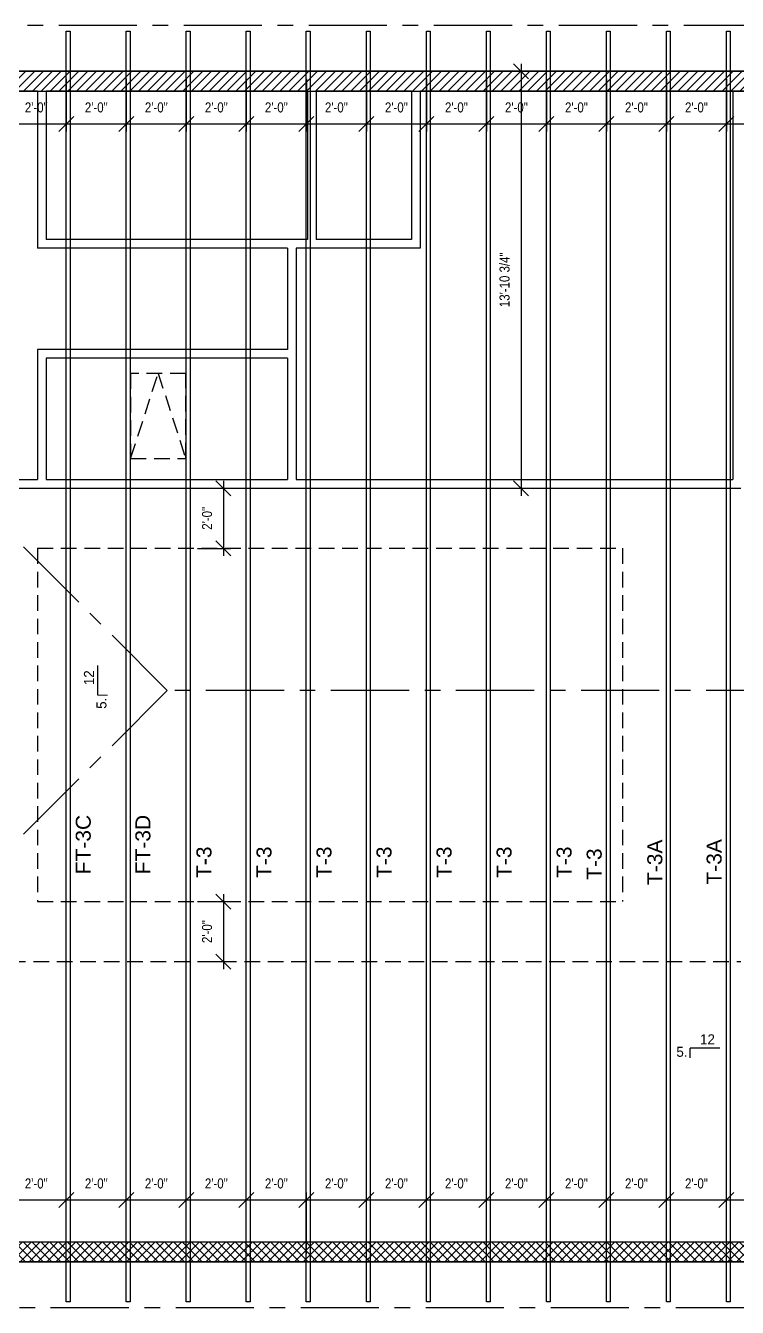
# Model space of a CAD drawing. Header units: inches. Extents: x -1321 to 2514, y -588 to 989.
# Drawn here: x 1085 to 1369, y 449 to 962 of the extents above; entities that cross this region are included whole.
import ezdxf
from ezdxf.enums import TextEntityAlignment as Align

# ---------------------------------------------------------------- set-up
doc = ezdxf.new("R2010")
doc.units = ezdxf.units.IN
doc.header["$LTSCALE"] = 25
doc.header["$MEASUREMENT"] = 0
doc.linetypes.add('CENTER', pattern=[2, 1.25, -0.25, 0.25, -0.25])
doc.linetypes.add('HIDDEN', pattern=[0.375, 0.25, -0.125])
for name, color, linetype in [('1WDOOR', 3, 'Continuous'), ('1WEXTERIOR', 150, 'Continuous'), ('1WINTERIOR', 4, 'Continuous'), ('RDIM', 2, 'Continuous'), ('RMARK', 80, 'Continuous'), ('ROOF', 7, 'CENTER'), ('RTRUSS', 30, 'Continuous')]:
    doc.layers.add(name, color=color, linetype=linetype)
doc.styles.add('Dim', font='ARIALN.TTF')
doc.styles.add('Plane', font='arial.ttf')
doc.dimstyles.new('Clearspan', dxfattribs={"dimscale": 48, "dimtxt": 0.083333, "dimasz": 0.125, "dimexe": 0.0625, "dimexo": 0.0625, "dimgap": 0.09375, "dimtad": 1, "dimtoh": 1, "dimdec": 4, "dimzin": 3, "dimdsep": 46, "dimlunit": 4, "dimtxsty": 'Dim', "dimblk": 'OBLIQUE', "dimcen": 0.09375, "dimdle": 0.0625, "dimazin": 0, "dimtfac": 1, "dimtdec": 4, "dimtix": 1, "dimtmove": 2, "dimatfit": 3, "dimfxl": 1, "dimfrac": 2, "dimtolj": 1, "dimtzin": 3, "dimarcsym": 0})

# ---------------------------------------------------------------- blocks, each defined once
blk = doc.blocks.new('PitchIndicator')
at = {"color": 0, "const_width": 0.5}
for points in [[(0, 0), (0, 4)], [(0, 4), (12, 4)]]:
    blk.add_lwpolyline(points, dxfattribs=at)
at = {"color": 0}
blk.add_text('12', height=4, dxfattribs=at).set_placement((4, 5.5))
blk.add_attdef('PITCH', text='', height=4, dxfattribs=at).set_placement((-1, 0.5), align=Align.RIGHT)
blk = doc.blocks.new('_OBLIQUE')
at = {"color": 0, "linetype": 'ByBlock'}
blk.add_line((-0.5, -0.5), (0.5, 0.5), dxfattribs=at)
blk = doc.blocks.new('*D246')
at = {"layer": 'RDIM', "color": 0, "lineweight": -2, "transparency": 16777216}
for p, q in [((1163.86, 779.69), (1163.86, 749.69)), ((1153.51, 776.69), (1166.86, 776.69)), ((1153.51, 752.69), (1166.86, 752.69))]:
    blk.add_line(p, q, dxfattribs=at)
at = {"layer": 'RDIM', "color": 0, "lineweight": -2, "transparency": 16777216, "xscale": 6, "yscale": 6, "zscale": 6}
for p, rotation in [((1163.86, 776.69), 90), ((1163.86, 752.69), 270)]:
    blk.add_blockref('_OBLIQUE', p, dxfattribs=dict(at, rotation=rotation))
at = {"layer": 'RDIM', "color": 0, "transparency": 16777216, "insert": (1157.32, 764.69), "char_height": 4, "attachment_point": 5, "rotation": 90, "style": 'Dim'}
blk.add_mtext('\\A1;2\'-0"', dxfattribs=at)
blk = doc.blocks.new('*D247')
at = {"layer": 'RDIM', "color": 0, "lineweight": -2, "transparency": 16777216}
for p, q in [((1153.51, 611.44), (1166.86, 611.44)), ((1163.86, 614.44), (1163.86, 584.44)), ((1153.51, 587.44), (1166.86, 587.44))]:
    blk.add_line(p, q, dxfattribs=at)
at = {"layer": 'RDIM', "color": 0, "lineweight": -2, "transparency": 16777216, "xscale": 6, "yscale": 6, "zscale": 6}
for p, rotation in [((1163.86, 611.44), 90), ((1163.86, 587.44), 270)]:
    blk.add_blockref('_OBLIQUE', p, dxfattribs=dict(at, rotation=rotation))
at = {"layer": 'RDIM', "color": 0, "transparency": 16777216, "insert": (1157.32, 599.44), "char_height": 4, "attachment_point": 5, "rotation": 90, "style": 'Dim'}
blk.add_mtext('\\A1;2\'-0"', dxfattribs=at)
blk = doc.blocks.new('*D248')
at = {"layer": 'RDIM', "color": 0, "lineweight": -2, "transparency": 16777216}
for p, q in [((1273.51, 943.44), (1285.86, 943.44)), ((1282.86, 946.44), (1282.86, 773.69)), ((1273.51, 776.69), (1285.86, 776.69))]:
    blk.add_line(p, q, dxfattribs=at)
at = {"layer": 'RDIM', "color": 0, "lineweight": -2, "transparency": 16777216, "xscale": 6, "yscale": 6, "zscale": 6}
for p, rotation in [((1282.86, 943.44), 90), ((1282.86, 776.69), 270)]:
    blk.add_blockref('_OBLIQUE', p, dxfattribs=dict(at, rotation=rotation))
at = {"layer": 'RDIM', "color": 0, "transparency": 16777216, "insert": (1276.29, 860.07), "char_height": 4, "attachment_point": 5, "rotation": 90, "style": 'Dim'}
blk.add_mtext('\\A1;13\'-10 3/4"', dxfattribs=at)
blk = doc.blocks.new('*D288')
at = {"layer": 'RDIM', "color": 0, "lineweight": -2, "transparency": 16777216}
for p, q in [((1074.01, 492.18), (1104.01, 492.18)), ((1077.01, 470.44), (1077.01, 495.18)), ((1101.01, 470.44), (1101.01, 495.18))]:
    blk.add_line(p, q, dxfattribs=at)
at = {"layer": 'RDIM', "color": 0, "lineweight": -2, "transparency": 16777216, "xscale": 6, "yscale": 6, "zscale": 6, "rotation": 180}
blk.add_blockref('_OBLIQUE', (1077.01, 492.18), dxfattribs=at)
at = {"layer": 'RDIM', "color": 0, "lineweight": -2, "transparency": 16777216, "xscale": 6, "yscale": 6, "zscale": 6}
blk.add_blockref('_OBLIQUE', (1101.01, 492.18), dxfattribs=at)
at = {"layer": 'RDIM', "color": 0, "transparency": 16777216, "insert": (1089.01, 498.72), "char_height": 4, "attachment_point": 5, "style": 'Dim'}
blk.add_mtext('\\A1;2\'-0"', dxfattribs=at)
blk = doc.blocks.new('*D289')
at = {"layer": 'RDIM', "color": 0, "lineweight": -2, "transparency": 16777216}
for p, q in [((1098.01, 492.18), (1128.01, 492.18)), ((1101.01, 470.44), (1101.01, 495.18)), ((1125.01, 470.44), (1125.01, 495.18))]:
    blk.add_line(p, q, dxfattribs=at)
at = {"layer": 'RDIM', "color": 0, "lineweight": -2, "transparency": 16777216, "xscale": 6, "yscale": 6, "zscale": 6, "rotation": 180}
blk.add_blockref('_OBLIQUE', (1101.01, 492.18), dxfattribs=at)
at = {"layer": 'RDIM', "color": 0, "lineweight": -2, "transparency": 16777216, "xscale": 6, "yscale": 6, "zscale": 6}
blk.add_blockref('_OBLIQUE', (1125.01, 492.18), dxfattribs=at)
at = {"layer": 'RDIM', "color": 0, "transparency": 16777216, "insert": (1113.01, 498.72), "char_height": 4, "attachment_point": 5, "style": 'Dim'}
blk.add_mtext('\\A1;2\'-0"', dxfattribs=at)
blk = doc.blocks.new('*D290')
at = {"layer": 'RDIM', "color": 0, "lineweight": -2, "transparency": 16777216}
for p, q in [((1122.01, 492.18), (1152.01, 492.18)), ((1125.01, 470.44), (1125.01, 495.18)), ((1149.01, 470.44), (1149.01, 495.18))]:
    blk.add_line(p, q, dxfattribs=at)
at = {"layer": 'RDIM', "color": 0, "lineweight": -2, "transparency": 16777216, "xscale": 6, "yscale": 6, "zscale": 6, "rotation": 180}
blk.add_blockref('_OBLIQUE', (1125.01, 492.18), dxfattribs=at)
at = {"layer": 'RDIM', "color": 0, "lineweight": -2, "transparency": 16777216, "xscale": 6, "yscale": 6, "zscale": 6}
blk.add_blockref('_OBLIQUE', (1149.01, 492.18), dxfattribs=at)
at = {"layer": 'RDIM', "color": 0, "transparency": 16777216, "insert": (1137.01, 498.72), "char_height": 4, "attachment_point": 5, "style": 'Dim'}
blk.add_mtext('\\A1;2\'-0"', dxfattribs=at)
blk = doc.blocks.new('*D291')
at = {"layer": 'RDIM', "color": 0, "lineweight": -2, "transparency": 16777216}
for p, q in [((1146.01, 492.18), (1176.01, 492.18)), ((1149.01, 470.44), (1149.01, 495.18)), ((1173.01, 470.44), (1173.01, 495.18))]:
    blk.add_line(p, q, dxfattribs=at)
at = {"layer": 'RDIM', "color": 0, "lineweight": -2, "transparency": 16777216, "xscale": 6, "yscale": 6, "zscale": 6, "rotation": 180}
blk.add_blockref('_OBLIQUE', (1149.01, 492.18), dxfattribs=at)
at = {"layer": 'RDIM', "color": 0, "lineweight": -2, "transparency": 16777216, "xscale": 6, "yscale": 6, "zscale": 6}
blk.add_blockref('_OBLIQUE', (1173.01, 492.18), dxfattribs=at)
at = {"layer": 'RDIM', "color": 0, "transparency": 16777216, "insert": (1161.01, 498.72), "char_height": 4, "attachment_point": 5, "style": 'Dim'}
blk.add_mtext('\\A1;2\'-0"', dxfattribs=at)
blk = doc.blocks.new('*D292')
at = {"layer": 'RDIM', "color": 0, "lineweight": -2, "transparency": 16777216}
for p, q in [((1170.01, 492.18), (1200.01, 492.18)), ((1173.01, 470.44), (1173.01, 495.18)), ((1197.01, 470.44), (1197.01, 495.18))]:
    blk.add_line(p, q, dxfattribs=at)
at = {"layer": 'RDIM', "color": 0, "lineweight": -2, "transparency": 16777216, "xscale": 6, "yscale": 6, "zscale": 6, "rotation": 180}
blk.add_blockref('_OBLIQUE', (1173.01, 492.18), dxfattribs=at)
at = {"layer": 'RDIM', "color": 0, "lineweight": -2, "transparency": 16777216, "xscale": 6, "yscale": 6, "zscale": 6}
blk.add_blockref('_OBLIQUE', (1197.01, 492.18), dxfattribs=at)
at = {"layer": 'RDIM', "color": 0, "transparency": 16777216, "insert": (1185.01, 498.72), "char_height": 4, "attachment_point": 5, "style": 'Dim'}
blk.add_mtext('\\A1;2\'-0"', dxfattribs=at)
blk = doc.blocks.new('*D293')
at = {"layer": 'RDIM', "color": 0, "lineweight": -2, "transparency": 16777216}
for p, q in [((1194.01, 492.18), (1224.01, 492.18)), ((1197.01, 470.44), (1197.01, 495.18)), ((1221.01, 470.44), (1221.01, 495.18))]:
    blk.add_line(p, q, dxfattribs=at)
at = {"layer": 'RDIM', "color": 0, "lineweight": -2, "transparency": 16777216, "xscale": 6, "yscale": 6, "zscale": 6, "rotation": 180}
blk.add_blockref('_OBLIQUE', (1197.01, 492.18), dxfattribs=at)
at = {"layer": 'RDIM', "color": 0, "lineweight": -2, "transparency": 16777216, "xscale": 6, "yscale": 6, "zscale": 6}
blk.add_blockref('_OBLIQUE', (1221.01, 492.18), dxfattribs=at)
at = {"layer": 'RDIM', "color": 0, "transparency": 16777216, "insert": (1209.01, 498.72), "char_height": 4, "attachment_point": 5, "style": 'Dim'}
blk.add_mtext('\\A1;2\'-0"', dxfattribs=at)
blk = doc.blocks.new('*D294')
at = {"layer": 'RDIM', "color": 0, "lineweight": -2, "transparency": 16777216}
for p, q in [((1218.01, 492.18), (1248.01, 492.18)), ((1221.01, 470.44), (1221.01, 495.18)), ((1245.01, 470.44), (1245.01, 495.18))]:
    blk.add_line(p, q, dxfattribs=at)
at = {"layer": 'RDIM', "color": 0, "lineweight": -2, "transparency": 16777216, "xscale": 6, "yscale": 6, "zscale": 6, "rotation": 180}
blk.add_blockref('_OBLIQUE', (1221.01, 492.18), dxfattribs=at)
at = {"layer": 'RDIM', "color": 0, "lineweight": -2, "transparency": 16777216, "xscale": 6, "yscale": 6, "zscale": 6}
blk.add_blockref('_OBLIQUE', (1245.01, 492.18), dxfattribs=at)
at = {"layer": 'RDIM', "color": 0, "transparency": 16777216, "insert": (1233.01, 498.72), "char_height": 4, "attachment_point": 5, "style": 'Dim'}
blk.add_mtext('\\A1;2\'-0"', dxfattribs=at)
blk = doc.blocks.new('*D295')
at = {"layer": 'RDIM', "color": 0, "lineweight": -2, "transparency": 16777216}
for p, q in [((1242.01, 492.18), (1272.01, 492.18)), ((1245.01, 470.44), (1245.01, 495.18)), ((1269.01, 470.44), (1269.01, 495.18))]:
    blk.add_line(p, q, dxfattribs=at)
at = {"layer": 'RDIM', "color": 0, "lineweight": -2, "transparency": 16777216, "xscale": 6, "yscale": 6, "zscale": 6, "rotation": 180}
blk.add_blockref('_OBLIQUE', (1245.01, 492.18), dxfattribs=at)
at = {"layer": 'RDIM', "color": 0, "lineweight": -2, "transparency": 16777216, "xscale": 6, "yscale": 6, "zscale": 6}
blk.add_blockref('_OBLIQUE', (1269.01, 492.18), dxfattribs=at)
at = {"layer": 'RDIM', "color": 0, "transparency": 16777216, "insert": (1257.01, 498.72), "char_height": 4, "attachment_point": 5, "style": 'Dim'}
blk.add_mtext('\\A1;2\'-0"', dxfattribs=at)
blk = doc.blocks.new('*D296')
at = {"layer": 'RDIM', "color": 0, "lineweight": -2, "transparency": 16777216}
for p, q in [((1266.01, 492.18), (1296.01, 492.18)), ((1269.01, 470.44), (1269.01, 495.18)), ((1293.01, 470.44), (1293.01, 495.18))]:
    blk.add_line(p, q, dxfattribs=at)
at = {"layer": 'RDIM', "color": 0, "lineweight": -2, "transparency": 16777216, "xscale": 6, "yscale": 6, "zscale": 6, "rotation": 180}
blk.add_blockref('_OBLIQUE', (1269.01, 492.18), dxfattribs=at)
at = {"layer": 'RDIM', "color": 0, "lineweight": -2, "transparency": 16777216, "xscale": 6, "yscale": 6, "zscale": 6}
blk.add_blockref('_OBLIQUE', (1293.01, 492.18), dxfattribs=at)
at = {"layer": 'RDIM', "color": 0, "transparency": 16777216, "insert": (1281.01, 498.72), "char_height": 4, "attachment_point": 5, "style": 'Dim'}
blk.add_mtext('\\A1;2\'-0"', dxfattribs=at)
blk = doc.blocks.new('*D297')
at = {"layer": 'RDIM', "color": 0, "lineweight": -2, "transparency": 16777216}
for p, q in [((1290.01, 492.18), (1320.01, 492.18)), ((1293.01, 470.44), (1293.01, 495.18)), ((1317.01, 470.44), (1317.01, 495.18))]:
    blk.add_line(p, q, dxfattribs=at)
at = {"layer": 'RDIM', "color": 0, "lineweight": -2, "transparency": 16777216, "xscale": 6, "yscale": 6, "zscale": 6, "rotation": 180}
blk.add_blockref('_OBLIQUE', (1293.01, 492.18), dxfattribs=at)
at = {"layer": 'RDIM', "color": 0, "lineweight": -2, "transparency": 16777216, "xscale": 6, "yscale": 6, "zscale": 6}
blk.add_blockref('_OBLIQUE', (1317.01, 492.18), dxfattribs=at)
at = {"layer": 'RDIM', "color": 0, "transparency": 16777216, "insert": (1305.01, 498.72), "char_height": 4, "attachment_point": 5, "style": 'Dim'}
blk.add_mtext('\\A1;2\'-0"', dxfattribs=at)
blk = doc.blocks.new('*D298')
at = {"layer": 'RDIM', "color": 0, "lineweight": -2, "transparency": 16777216}
for p, q in [((1314.01, 492.18), (1344.01, 492.18)), ((1317.01, 470.44), (1317.01, 495.18)), ((1341.01, 470.44), (1341.01, 495.18))]:
    blk.add_line(p, q, dxfattribs=at)
at = {"layer": 'RDIM', "color": 0, "lineweight": -2, "transparency": 16777216, "xscale": 6, "yscale": 6, "zscale": 6, "rotation": 180}
blk.add_blockref('_OBLIQUE', (1317.01, 492.18), dxfattribs=at)
at = {"layer": 'RDIM', "color": 0, "lineweight": -2, "transparency": 16777216, "xscale": 6, "yscale": 6, "zscale": 6}
blk.add_blockref('_OBLIQUE', (1341.01, 492.18), dxfattribs=at)
at = {"layer": 'RDIM', "color": 0, "transparency": 16777216, "insert": (1329.01, 498.72), "char_height": 4, "attachment_point": 5, "style": 'Dim'}
blk.add_mtext('\\A1;2\'-0"', dxfattribs=at)
blk = doc.blocks.new('*D299')
at = {"layer": 'RDIM', "color": 0, "lineweight": -2, "transparency": 16777216}
for p, q in [((1338.01, 492.18), (1368.01, 492.18)), ((1341.01, 470.44), (1341.01, 495.18)), ((1365.01, 470.44), (1365.01, 495.18))]:
    blk.add_line(p, q, dxfattribs=at)
at = {"layer": 'RDIM', "color": 0, "lineweight": -2, "transparency": 16777216, "xscale": 6, "yscale": 6, "zscale": 6, "rotation": 180}
blk.add_blockref('_OBLIQUE', (1341.01, 492.18), dxfattribs=at)
at = {"layer": 'RDIM', "color": 0, "lineweight": -2, "transparency": 16777216, "xscale": 6, "yscale": 6, "zscale": 6}
blk.add_blockref('_OBLIQUE', (1365.01, 492.18), dxfattribs=at)
at = {"layer": 'RDIM', "color": 0, "transparency": 16777216, "insert": (1353.01, 498.72), "char_height": 4, "attachment_point": 5, "style": 'Dim'}
blk.add_mtext('\\A1;2\'-0"', dxfattribs=at)
blk = doc.blocks.new('*D300')
at = {"layer": 'RDIM', "color": 0, "lineweight": -2, "transparency": 16777216}
for p, q in [((1362.01, 492.18), (1392.01, 492.18)), ((1365.01, 470.44), (1365.01, 495.18)), ((1389.01, 470.44), (1389.01, 495.18))]:
    blk.add_line(p, q, dxfattribs=at)
at = {"layer": 'RDIM', "color": 0, "lineweight": -2, "transparency": 16777216, "xscale": 6, "yscale": 6, "zscale": 6, "rotation": 180}
blk.add_blockref('_OBLIQUE', (1365.01, 492.18), dxfattribs=at)
at = {"layer": 'RDIM', "color": 0, "lineweight": -2, "transparency": 16777216, "xscale": 6, "yscale": 6, "zscale": 6}
blk.add_blockref('_OBLIQUE', (1389.01, 492.18), dxfattribs=at)
at = {"layer": 'RDIM', "color": 0, "transparency": 16777216, "insert": (1377.01, 498.72), "char_height": 4, "attachment_point": 5, "style": 'Dim'}
blk.add_mtext('\\A1;2\'-0"', dxfattribs=at)
blk = doc.blocks.new('*D325')
at = {"layer": 'RDIM', "color": 0, "lineweight": -2, "transparency": 16777216}
for p, q in [((1077.01, 940.44), (1077.01, 919.42)), ((1101.01, 940.44), (1101.01, 919.42)), ((1074.01, 922.42), (1104.01, 922.42))]:
    blk.add_line(p, q, dxfattribs=at)
at = {"layer": 'RDIM', "color": 0, "lineweight": -2, "transparency": 16777216, "xscale": 6, "yscale": 6, "zscale": 6, "rotation": 180}
blk.add_blockref('_OBLIQUE', (1077.01, 922.42), dxfattribs=at)
at = {"layer": 'RDIM', "color": 0, "lineweight": -2, "transparency": 16777216, "xscale": 6, "yscale": 6, "zscale": 6}
blk.add_blockref('_OBLIQUE', (1101.01, 922.42), dxfattribs=at)
at = {"layer": 'RDIM', "color": 0, "transparency": 16777216, "insert": (1089.01, 928.97), "char_height": 4, "attachment_point": 5, "style": 'Dim'}
blk.add_mtext('\\A1;2\'-0"', dxfattribs=at)
blk = doc.blocks.new('*D326')
at = {"layer": 'RDIM', "color": 0, "lineweight": -2, "transparency": 16777216}
for p, q in [((1101.01, 940.44), (1101.01, 919.42)), ((1125.01, 940.44), (1125.01, 919.42)), ((1098.01, 922.42), (1128.01, 922.42))]:
    blk.add_line(p, q, dxfattribs=at)
at = {"layer": 'RDIM', "color": 0, "lineweight": -2, "transparency": 16777216, "xscale": 6, "yscale": 6, "zscale": 6, "rotation": 180}
blk.add_blockref('_OBLIQUE', (1101.01, 922.42), dxfattribs=at)
at = {"layer": 'RDIM', "color": 0, "lineweight": -2, "transparency": 16777216, "xscale": 6, "yscale": 6, "zscale": 6}
blk.add_blockref('_OBLIQUE', (1125.01, 922.42), dxfattribs=at)
at = {"layer": 'RDIM', "color": 0, "transparency": 16777216, "insert": (1113.01, 928.97), "char_height": 4, "attachment_point": 5, "style": 'Dim'}
blk.add_mtext('\\A1;2\'-0"', dxfattribs=at)
blk = doc.blocks.new('*D327')
at = {"layer": 'RDIM', "color": 0, "lineweight": -2, "transparency": 16777216}
for p, q in [((1125.01, 940.44), (1125.01, 919.42)), ((1149.01, 940.44), (1149.01, 919.42)), ((1122.01, 922.42), (1152.01, 922.42))]:
    blk.add_line(p, q, dxfattribs=at)
at = {"layer": 'RDIM', "color": 0, "lineweight": -2, "transparency": 16777216, "xscale": 6, "yscale": 6, "zscale": 6, "rotation": 180}
blk.add_blockref('_OBLIQUE', (1125.01, 922.42), dxfattribs=at)
at = {"layer": 'RDIM', "color": 0, "lineweight": -2, "transparency": 16777216, "xscale": 6, "yscale": 6, "zscale": 6}
blk.add_blockref('_OBLIQUE', (1149.01, 922.42), dxfattribs=at)
at = {"layer": 'RDIM', "color": 0, "transparency": 16777216, "insert": (1137.01, 928.97), "char_height": 4, "attachment_point": 5, "style": 'Dim'}
blk.add_mtext('\\A1;2\'-0"', dxfattribs=at)
blk = doc.blocks.new('*D328')
at = {"layer": 'RDIM', "color": 0, "lineweight": -2, "transparency": 16777216}
for p, q in [((1149.01, 940.44), (1149.01, 919.42)), ((1173.01, 940.44), (1173.01, 919.42)), ((1146.01, 922.42), (1176.01, 922.42))]:
    blk.add_line(p, q, dxfattribs=at)
at = {"layer": 'RDIM', "color": 0, "lineweight": -2, "transparency": 16777216, "xscale": 6, "yscale": 6, "zscale": 6, "rotation": 180}
blk.add_blockref('_OBLIQUE', (1149.01, 922.42), dxfattribs=at)
at = {"layer": 'RDIM', "color": 0, "lineweight": -2, "transparency": 16777216, "xscale": 6, "yscale": 6, "zscale": 6}
blk.add_blockref('_OBLIQUE', (1173.01, 922.42), dxfattribs=at)
at = {"layer": 'RDIM', "color": 0, "transparency": 16777216, "insert": (1161.01, 928.97), "char_height": 4, "attachment_point": 5, "style": 'Dim'}
blk.add_mtext('\\A1;2\'-0"', dxfattribs=at)
blk = doc.blocks.new('*D329')
at = {"layer": 'RDIM', "color": 0, "lineweight": -2, "transparency": 16777216}
for p, q in [((1173.01, 940.44), (1173.01, 919.42)), ((1197.01, 940.44), (1197.01, 919.42)), ((1170.01, 922.42), (1200.01, 922.42))]:
    blk.add_line(p, q, dxfattribs=at)
at = {"layer": 'RDIM', "color": 0, "lineweight": -2, "transparency": 16777216, "xscale": 6, "yscale": 6, "zscale": 6, "rotation": 180}
blk.add_blockref('_OBLIQUE', (1173.01, 922.42), dxfattribs=at)
at = {"layer": 'RDIM', "color": 0, "lineweight": -2, "transparency": 16777216, "xscale": 6, "yscale": 6, "zscale": 6}
blk.add_blockref('_OBLIQUE', (1197.01, 922.42), dxfattribs=at)
at = {"layer": 'RDIM', "color": 0, "transparency": 16777216, "insert": (1185.01, 928.97), "char_height": 4, "attachment_point": 5, "style": 'Dim'}
blk.add_mtext('\\A1;2\'-0"', dxfattribs=at)
blk = doc.blocks.new('*D330')
at = {"layer": 'RDIM', "color": 0, "lineweight": -2, "transparency": 16777216}
for p, q in [((1197.01, 940.44), (1197.01, 919.42)), ((1221.01, 940.44), (1221.01, 919.42)), ((1194.01, 922.42), (1224.01, 922.42))]:
    blk.add_line(p, q, dxfattribs=at)
at = {"layer": 'RDIM', "color": 0, "lineweight": -2, "transparency": 16777216, "xscale": 6, "yscale": 6, "zscale": 6, "rotation": 180}
blk.add_blockref('_OBLIQUE', (1197.01, 922.42), dxfattribs=at)
at = {"layer": 'RDIM', "color": 0, "lineweight": -2, "transparency": 16777216, "xscale": 6, "yscale": 6, "zscale": 6}
blk.add_blockref('_OBLIQUE', (1221.01, 922.42), dxfattribs=at)
at = {"layer": 'RDIM', "color": 0, "transparency": 16777216, "insert": (1209.01, 928.97), "char_height": 4, "attachment_point": 5, "style": 'Dim'}
blk.add_mtext('\\A1;2\'-0"', dxfattribs=at)
blk = doc.blocks.new('*D331')
at = {"layer": 'RDIM', "color": 0, "lineweight": -2, "transparency": 16777216}
for p, q in [((1221.01, 940.44), (1221.01, 919.42)), ((1245.01, 940.44), (1245.01, 919.42)), ((1218.01, 922.42), (1248.01, 922.42))]:
    blk.add_line(p, q, dxfattribs=at)
at = {"layer": 'RDIM', "color": 0, "lineweight": -2, "transparency": 16777216, "xscale": 6, "yscale": 6, "zscale": 6, "rotation": 180}
blk.add_blockref('_OBLIQUE', (1221.01, 922.42), dxfattribs=at)
at = {"layer": 'RDIM', "color": 0, "lineweight": -2, "transparency": 16777216, "xscale": 6, "yscale": 6, "zscale": 6}
blk.add_blockref('_OBLIQUE', (1245.01, 922.42), dxfattribs=at)
at = {"layer": 'RDIM', "color": 0, "transparency": 16777216, "insert": (1233.01, 928.97), "char_height": 4, "attachment_point": 5, "style": 'Dim'}
blk.add_mtext('\\A1;2\'-0"', dxfattribs=at)
blk = doc.blocks.new('*D332')
at = {"layer": 'RDIM', "color": 0, "lineweight": -2, "transparency": 16777216}
for p, q in [((1245.01, 940.44), (1245.01, 919.42)), ((1269.01, 940.44), (1269.01, 919.42)), ((1242.01, 922.42), (1272.01, 922.42))]:
    blk.add_line(p, q, dxfattribs=at)
at = {"layer": 'RDIM', "color": 0, "lineweight": -2, "transparency": 16777216, "xscale": 6, "yscale": 6, "zscale": 6, "rotation": 180}
blk.add_blockref('_OBLIQUE', (1245.01, 922.42), dxfattribs=at)
at = {"layer": 'RDIM', "color": 0, "lineweight": -2, "transparency": 16777216, "xscale": 6, "yscale": 6, "zscale": 6}
blk.add_blockref('_OBLIQUE', (1269.01, 922.42), dxfattribs=at)
at = {"layer": 'RDIM', "color": 0, "transparency": 16777216, "insert": (1257.01, 928.97), "char_height": 4, "attachment_point": 5, "style": 'Dim'}
blk.add_mtext('\\A1;2\'-0"', dxfattribs=at)
blk = doc.blocks.new('*D333')
at = {"layer": 'RDIM', "color": 0, "lineweight": -2, "transparency": 16777216}
for p, q in [((1269.01, 940.44), (1269.01, 919.42)), ((1293.01, 940.44), (1293.01, 919.42)), ((1266.01, 922.42), (1296.01, 922.42))]:
    blk.add_line(p, q, dxfattribs=at)
at = {"layer": 'RDIM', "color": 0, "lineweight": -2, "transparency": 16777216, "xscale": 6, "yscale": 6, "zscale": 6, "rotation": 180}
blk.add_blockref('_OBLIQUE', (1269.01, 922.42), dxfattribs=at)
at = {"layer": 'RDIM', "color": 0, "lineweight": -2, "transparency": 16777216, "xscale": 6, "yscale": 6, "zscale": 6}
blk.add_blockref('_OBLIQUE', (1293.01, 922.42), dxfattribs=at)
at = {"layer": 'RDIM', "color": 0, "transparency": 16777216, "insert": (1281.01, 928.97), "char_height": 4, "attachment_point": 5, "style": 'Dim'}
blk.add_mtext('\\A1;2\'-0"', dxfattribs=at)
blk = doc.blocks.new('*D334')
at = {"layer": 'RDIM', "color": 0, "lineweight": -2, "transparency": 16777216}
for p, q in [((1293.01, 940.44), (1293.01, 919.42)), ((1317.01, 940.44), (1317.01, 919.42)), ((1290.01, 922.42), (1320.01, 922.42))]:
    blk.add_line(p, q, dxfattribs=at)
at = {"layer": 'RDIM', "color": 0, "lineweight": -2, "transparency": 16777216, "xscale": 6, "yscale": 6, "zscale": 6, "rotation": 180}
blk.add_blockref('_OBLIQUE', (1293.01, 922.42), dxfattribs=at)
at = {"layer": 'RDIM', "color": 0, "lineweight": -2, "transparency": 16777216, "xscale": 6, "yscale": 6, "zscale": 6}
blk.add_blockref('_OBLIQUE', (1317.01, 922.42), dxfattribs=at)
at = {"layer": 'RDIM', "color": 0, "transparency": 16777216, "insert": (1305.01, 928.97), "char_height": 4, "attachment_point": 5, "style": 'Dim'}
blk.add_mtext('\\A1;2\'-0"', dxfattribs=at)
blk = doc.blocks.new('*D335')
at = {"layer": 'RDIM', "color": 0, "lineweight": -2, "transparency": 16777216}
for p, q in [((1317.01, 940.44), (1317.01, 919.42)), ((1341.01, 940.44), (1341.01, 919.42)), ((1314.01, 922.42), (1344.01, 922.42))]:
    blk.add_line(p, q, dxfattribs=at)
at = {"layer": 'RDIM', "color": 0, "lineweight": -2, "transparency": 16777216, "xscale": 6, "yscale": 6, "zscale": 6, "rotation": 180}
blk.add_blockref('_OBLIQUE', (1317.01, 922.42), dxfattribs=at)
at = {"layer": 'RDIM', "color": 0, "lineweight": -2, "transparency": 16777216, "xscale": 6, "yscale": 6, "zscale": 6}
blk.add_blockref('_OBLIQUE', (1341.01, 922.42), dxfattribs=at)
at = {"layer": 'RDIM', "color": 0, "transparency": 16777216, "insert": (1329.01, 928.97), "char_height": 4, "attachment_point": 5, "style": 'Dim'}
blk.add_mtext('\\A1;2\'-0"', dxfattribs=at)
blk = doc.blocks.new('*D336')
at = {"layer": 'RDIM', "color": 0, "lineweight": -2, "transparency": 16777216}
for p, q in [((1341.01, 940.44), (1341.01, 919.42)), ((1365.01, 940.44), (1365.01, 919.42)), ((1338.01, 922.42), (1368.01, 922.42))]:
    blk.add_line(p, q, dxfattribs=at)
at = {"layer": 'RDIM', "color": 0, "lineweight": -2, "transparency": 16777216, "xscale": 6, "yscale": 6, "zscale": 6, "rotation": 180}
blk.add_blockref('_OBLIQUE', (1341.01, 922.42), dxfattribs=at)
at = {"layer": 'RDIM', "color": 0, "lineweight": -2, "transparency": 16777216, "xscale": 6, "yscale": 6, "zscale": 6}
blk.add_blockref('_OBLIQUE', (1365.01, 922.42), dxfattribs=at)
at = {"layer": 'RDIM', "color": 0, "transparency": 16777216, "insert": (1353.01, 928.97), "char_height": 4, "attachment_point": 5, "style": 'Dim'}
blk.add_mtext('\\A1;2\'-0"', dxfattribs=at)
blk = doc.blocks.new('*D337')
at = {"layer": 'RDIM', "color": 0, "lineweight": -2, "transparency": 16777216}
for p, q in [((1365.01, 940.44), (1365.01, 919.42)), ((1389.01, 940.44), (1389.01, 919.42)), ((1362.01, 922.42), (1392.01, 922.42))]:
    blk.add_line(p, q, dxfattribs=at)
at = {"layer": 'RDIM', "color": 0, "lineweight": -2, "transparency": 16777216, "xscale": 6, "yscale": 6, "zscale": 6, "rotation": 180}
blk.add_blockref('_OBLIQUE', (1365.01, 922.42), dxfattribs=at)
at = {"layer": 'RDIM', "color": 0, "lineweight": -2, "transparency": 16777216, "xscale": 6, "yscale": 6, "zscale": 6}
blk.add_blockref('_OBLIQUE', (1389.01, 922.42), dxfattribs=at)
at = {"layer": 'RDIM', "color": 0, "transparency": 16777216, "insert": (1377.01, 928.97), "char_height": 4, "attachment_point": 5, "style": 'Dim'}
blk.add_mtext('\\A1;2\'-0"', dxfattribs=at)

msp = doc.modelspace()

# ---------------------------------------------------------------- hatches: boundary and pattern name
at = {"layer": '1WDOOR'}
h = msp.add_hatch(dxfattribs=at)
h.set_pattern_fill('ANSI31', color=6, scale=20)
h.paths.add_polyline_path([(1832.50639, 711.44371), (1832.50639, 703.44371), (1865.00639, 703.44371), (1865.00639, 943.44371), (861.00639, 943.44371), (861.00639, 771.44371), (1033.00639, 771.44371), (1033.00639, 779.44371), (869.00639, 779.44371), (869.00639, 935.44371), (1857.00639, 935.44371), (1857.00639, 711.44371)])
h = msp.add_hatch(dxfattribs=at)
h.set_pattern_fill('ANSI37', color=1, scale=20)
h.paths.add_polyline_path([(1601.00639, 617.44371), (1601.00639, 625.44371), (1816.50639, 625.44371), (1816.50639, 467.44371), (913.00639, 467.44371), (913.00639, 559.44371), (1033.00639, 559.44371), (1033.00639, 779.44371), (1041.00639, 779.44371), (1041.00639, 551.44371), (921.00639, 551.44371), (921.00639, 475.44371), (1808.50639, 475.44371), (1808.50639, 617.44371)])

# ---------------------------------------------------------------- linework, layer by layer
at = {"layer": '1WDOOR', "color": 6}
msp.add_lwpolyline([(1832.50639, 711.44371), (1832.50639, 703.44371), (1865.00639, 703.44371), (1865.00639, 943.44371), (861.00639, 943.44371), (861.00639, 771.44371), (1033.00639, 771.44371), (1033.00639, 779.44371), (869.00639, 779.44371), (869.00639, 935.44371), (1857.00639, 935.44371), (1857.00639, 711.44371)], close=True, dxfattribs=at)
at = {"layer": '1WDOOR', "color": 1}
msp.add_lwpolyline([(1601.00639, 617.44371), (1601.00639, 625.44371), (1816.50639, 625.44371), (1816.50639, 467.44371), (913.00639, 467.44371), (913.00639, 559.44371), (1033.00639, 559.44371), (1033.00639, 779.44371), (1041.00639, 779.44371), (1041.00639, 551.44371), (921.00639, 551.44371), (921.00639, 475.44371), (1808.50639, 475.44371), (1808.50639, 617.44371)], close=True, dxfattribs=at)
at = {"layer": '1WEXTERIOR'}
for p, q in [((1865.00639, 943.44371), (861.00639, 943.44371)), ((1089.50639, 935.44371), (869.00639, 935.44371)), ((1197.50639, 935.44371), (1093.00639, 935.44371)), ((1239.00639, 935.44371), (1201.00639, 935.44371)), ((1491.50639, 935.44371), (1242.50639, 935.44371)), ((921.00639, 475.44371), (1397.75639, 475.44371)), ((913.00639, 467.44371), (1816.50639, 467.44371))]:
    msp.add_line(p, q, dxfattribs=at)
at = {"layer": '1WINTERIOR'}
for p, q in [((1089.50639, 935.44371), (1089.50639, 872.69371)), ((1093.00639, 935.44371), (1093.00639, 876.19371)), ((1197.50639, 935.44371), (1197.50639, 876.19371)), ((1201.00639, 935.44371), (1201.00639, 876.19371)), ((1239.00639, 935.44371), (1239.00639, 876.19371)), ((1242.50639, 935.44371), (1242.50639, 872.69371)), ((1367.50639, 935.44371), (1367.50639, 780.19371)), ((1189.50639, 872.69371), (1089.50639, 872.69371)), ((1197.50639, 876.19371), (1093.00639, 876.19371)), ((1189.50639, 872.69371), (1189.50639, 832.19371)), ((1193.00639, 872.69371), (1193.00639, 780.19371)), ((1242.50639, 872.69371), (1193.00639, 872.69371)), ((1239.00639, 876.19371), (1201.00639, 876.19371)), ((1189.50639, 832.19371), (1089.50639, 832.19371)), ((1089.50639, 832.19371), (1089.50639, 780.19371)), ((1189.50639, 828.69371), (1093.00639, 828.69371)), ((1093.00639, 828.69371), (1093.00639, 780.19371)), ((1189.50639, 828.69371), (1189.50639, 780.19371)), ((1041.00639, 780.19371), (1089.50639, 780.19371)), ((1093.00639, 780.19371), (1189.50639, 780.19371)), ((1193.00639, 780.19371), (1367.50639, 780.19371)), ((1041.00639, 776.69371), (1370.75639, 776.69371))]:
    msp.add_line(p, q, dxfattribs=at)
at = {"layer": '1WINTERIOR', "linetype": 'HIDDEN'}
for p, q in [((1126.75639, 788.66152), (1137.75639, 822.66152)), ((1137.75639, 822.66152), (1148.75639, 788.66152)), ((1089.50639, 752.69371), (1089.50639, 611.44371)), ((1089.50639, 752.69371), (1323.50639, 752.69371)), ((1323.50639, 752.69371), (1323.50639, 611.44371)), ((1089.50639, 611.44371), (1323.50639, 611.44371)), ((1041.00639, 587.44371), (1370.75639, 587.44371))]:
    msp.add_line(p, q, dxfattribs=at)
at = {"layer": '1WINTERIOR'}
msp.add_lwpolyline([(913.00639, 467.44371), (913.00639, 771.44371), (861.00639, 771.44371), (861.00639, 943.44371), (1865.00639, 943.44371), (1865.00639, 703.44371), (1816.50639, 703.44371), (1816.50639, 467.44371)], close=True, dxfattribs=at)
at = {"layer": '1WINTERIOR', "linetype": 'HIDDEN'}
msp.add_lwpolyline([(1126.75639, 788.66152), (1148.75639, 788.66152), (1148.75639, 822.66152), (1126.75639, 822.66152)], close=True, dxfattribs=at)
at = {"layer": 'ROOF'}
for p, q in [((1879.25639, 961.69371), (842.75639, 961.69371)), ((1141.40639, 695.84371), (979.80639, 857.44371)), ((1141.40639, 695.84371), (894.75639, 449.19371)), ((1588.10639, 695.84371), (1141.40639, 695.84371)), ((894.75639, 449.19371), (1834.75639, 449.19371))]:
    msp.add_line(p, q, dxfattribs=at)
at = {"layer": 'RTRUSS'}
for points in [[(1101.00639, 451.44371), (1101.00639, 959.44371), (1102.50639, 959.44371), (1102.50639, 451.44371)], [(1125.00639, 451.44371), (1125.00639, 959.44371), (1126.50639, 959.44371), (1126.50639, 451.44371)], [(1149.00639, 451.44371), (1149.00639, 959.44371), (1150.50639, 959.44371), (1150.50639, 451.44371)], [(1173.00639, 451.44371), (1173.00639, 959.44371), (1174.50639, 959.44371), (1174.50639, 451.44371)], [(1197.00639, 451.44371), (1197.00639, 959.44371), (1198.50639, 959.44371), (1198.50639, 451.44371)], [(1221.00639, 451.44371), (1221.00639, 959.44371), (1222.50639, 959.44371), (1222.50639, 451.44371)], [(1245.00639, 451.44371), (1245.00639, 959.44371), (1246.50639, 959.44371), (1246.50639, 451.44371)], [(1269.00639, 451.44371), (1269.00639, 959.44371), (1270.50639, 959.44371), (1270.50639, 451.44371)], [(1293.00639, 451.44371), (1293.00639, 959.44371), (1294.50639, 959.44371), (1294.50639, 451.44371)], [(1317.00639, 451.44371), (1317.00639, 959.44371), (1318.50639, 959.44371), (1318.50639, 451.44371)], [(1341.00639, 451.44371), (1341.00639, 959.44371), (1342.50639, 959.44371), (1342.50639, 451.44371)], [(1365.00639, 451.44371), (1365.00639, 959.44371), (1366.50639, 959.44371), (1366.50639, 451.44371)]]:
    msp.add_lwpolyline(points, close=True, dxfattribs=at)

# ---------------------------------------------------------------- block references
at = {"layer": 'RDIM', "rotation": 90}
msp.add_blockref('PitchIndicator', (1117.57953, 693.97403), dxfattribs=at).add_auto_attribs({'PITCH': '5.'})
at = {"layer": 'RDIM'}
msp.add_blockref('PitchIndicator', (1350.44884, 548.87977), dxfattribs=at).add_auto_attribs({'PITCH': '5.'})

# ---------------------------------------------------------------- texts
at = {"layer": 'RMARK', "color": 2, "style": 'Plane'}
for s, p in [('FT-3C', (1107.79015, 634.2451)), ('FT-3D', (1131.6447, 634.2451)), ('T-3A', (1336.365, 627.15794)), ('T-3A', (1360.08476, 627.32972)), ('T-3', (1156.0745, 627.18571)), ('T-3', (1180.0745, 627.18571)), ('T-3', (1204.0745, 627.18571)), ('T-3', (1228.0745, 627.18571)), ('T-3', (1252.0745, 627.18571)), ('T-3', (1276.0745, 627.18571)), ('T-3', (1300.0745, 627.18571)), ('T-3', (1312.1173, 626.42364))]:
    msp.add_text(s, height=6, rotation=90, dxfattribs=at).set_placement(p, align=Align.MIDDLE_CENTER)

# ---------------------------------------------------------------- dimensions: what is measured, and where the dimension line sits
at = {"layer": 'RDIM'}
for base, p1, p2, picture, middle in [((1101.00639, 922.42462), (1077.00639, 943.44371, 112), (1101.00639, 943.44371, 112), '*D325', (1089.00639, 928.96691)), ((1125.00639, 922.42462), (1101.00639, 943.44371, 112), (1125.00639, 943.44371, 112), '*D326', (1113.00639, 928.96691)), ((1149.00639, 922.42462), (1125.00639, 943.44371, 112), (1149.00639, 943.44371, 112), '*D327', (1137.00639, 928.96691)), ((1173.00639, 922.42462), (1149.00639, 943.44371, 112), (1173.00639, 943.44371, 112), '*D328', (1161.00639, 928.96691)), ((1197.00639, 922.42462), (1173.00639, 943.44371, 112), (1197.00639, 943.44371), '*D329', (1185.00639, 928.96691)), ((1221.00639, 922.42462), (1197.00639, 943.44371), (1221.00639, 943.44371), '*D330', (1209.00639, 928.96691)), ((1245.00639, 922.42462), (1221.00639, 943.44371), (1245.00639, 943.44371), '*D331', (1233.00639, 928.96691)), ((1269.00639, 922.42462), (1245.00639, 943.44371), (1269.00639, 943.44371, 112), '*D332', (1257.00639, 928.96691)), ((1293.00639, 922.42462), (1269.00639, 943.44371, 112), (1293.00639, 943.44371, 112), '*D333', (1281.00639, 928.96691)), ((1317.00639, 922.42462), (1293.00639, 943.44371, 112), (1317.00639, 943.44371, 112), '*D334', (1305.00639, 928.96691)), ((1341.00639, 922.42462), (1317.00639, 943.44371, 112), (1341.00639, 943.44371, 112), '*D335', (1329.00639, 928.96691)), ((1365.00639, 922.42462), (1341.00639, 943.44371, 112), (1365.00639, 943.44371, 112), '*D336', (1353.00639, 928.96691)), ((1389.00639, 922.42462), (1365.00639, 943.44371, 112), (1389.00639, 943.44371, 112), '*D337', (1377.00639, 928.96691)), ((1101.00639, 492.18267), (1077.00639, 467.44371, 120), (1101.00639, 467.44371, 120), '*D288', (1089.00639, 498.72496)), ((1125.00639, 492.18267), (1101.00639, 467.44371, 120), (1125.00639, 467.44371, 120), '*D289', (1113.00639, 498.72496)), ((1149.00639, 492.18267), (1125.00639, 467.44371, 120), (1149.00639, 467.44371, 120), '*D290', (1137.00639, 498.72496)), ((1173.00639, 492.18267), (1149.00639, 467.44371, 120), (1173.00639, 467.44371, 120), '*D291', (1161.00639, 498.72496)), ((1197.00639, 492.18267), (1173.00639, 467.44371, 120), (1197.00639, 467.44371, 120), '*D292', (1185.00639, 498.72496)), ((1221.00639, 492.18267), (1197.00639, 467.44371, 120), (1221.00639, 467.44371, 120), '*D293', (1209.00639, 498.72496)), ((1245.00639, 492.18267), (1221.00639, 467.44371, 120), (1245.00639, 467.44371, 120), '*D294', (1233.00639, 498.72496)), ((1269.00639, 492.18267), (1245.00639, 467.44371, 120), (1269.00639, 467.44371, 120), '*D295', (1257.00639, 498.72496)), ((1293.00639, 492.18267), (1269.00639, 467.44371, 120), (1293.00639, 467.44371, 120), '*D296', (1281.00639, 498.72496)), ((1317.00639, 492.18267), (1293.00639, 467.44371, 120), (1317.00639, 467.44371, 120), '*D297', (1305.00639, 498.72496)), ((1341.00639, 492.18267), (1317.00639, 467.44371, 120), (1341.00639, 467.44371, 120), '*D298', (1329.00639, 498.72496)), ((1365.00639, 492.18267), (1341.00639, 467.44371, 120), (1365.00639, 467.44371, 120), '*D299', (1353.00639, 498.72496)), ((1389.00639, 492.18267), (1365.00639, 467.44371, 120), (1389.00639, 467.44371, 120), '*D300', (1377.00639, 498.72496))]:
    dim = msp.add_linear_dim(base=base, p1=p1, p2=p2, dimstyle='Clearspan', dxfattribs=at)
    dim.commit()
    dim.dimension.update_dxf_attribs({"geometry": picture, "text_midpoint": middle})
for base, p1, p2, picture, middle in [((1282.86257, 776.69371), (1270.50639, 943.44371), (1270.50639, 776.69371), '*D248', (1276.29436, 860.06871)), ((1163.85917, 752.69371), (1150.50639, 776.69371), (1150.50639, 752.69371), '*D246', (1157.31688, 764.69371)), ((1163.85917, 587.44371), (1150.50639, 611.44371), (1150.50639, 587.44371), '*D247', (1157.31688, 599.44371))]:
    dim = msp.add_linear_dim(base=base, p1=p1, p2=p2, angle=90, dimstyle='Clearspan', dxfattribs=at)
    dim.commit()
    dim.dimension.update_dxf_attribs({"geometry": picture, "text_midpoint": middle})

doc.saveas('drawing.dxf')
